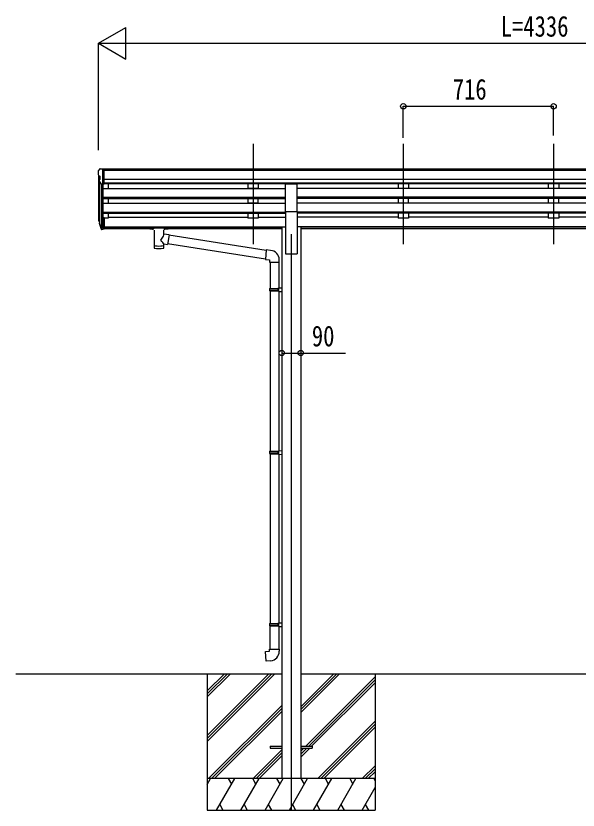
# Model space of a CAD drawing. Units: millimetres, scale not verified. Extents: x -12615 to 12615, y -8910 to 8910.
# Drawn here: x -2627 to 52, y -4865 to -1081 of the extents above; entities that cross this region are included whole.
import ezdxf
from ezdxf.enums import TextEntityAlignment as Align

# ---------------------------------------------------------------- set-up
doc = ezdxf.new("R2010")
doc.units = ezdxf.units.MM
doc.header["$LTSCALE"] = 40
for name, color, linetype in [('0-3_YKK_12', 2, 'Continuous'), ('0-4_YKK_13', 4, 'Continuous'), ('0-5_YKK_A1', 4, 'Continuous'), ('0-6_YKK_D', 6, 'Continuous')]:
    doc.layers.add(name, color=color, linetype=linetype)
doc.styles.add('ＭＳ ゴシック', font='')
doc.styles.get('ＭＳ ゴシック').set_extended_font_data('MS Gothic')

msp = doc.modelspace()

# ---------------------------------------------------------------- linework, layer by layer
at = {"layer": '0-3_YKK_12'}
for p, q in [((-1496.74, -1690.6), (-1496.74, -2168.11)), ((-780.74, -1690.6), (-780.74, -2168.11)), ((-64.74, -1690.6), (-64.74, -2168.11)), ((-1314.74, -2121.43), (-1314.74, -4865))]:
    msp.add_line(p, q, dxfattribs=at)
at = {"layer": '0-4_YKK_13'}
for p, q in [((-2227.83, -1810.57), (-2231.9, -1816.38)), ((-2224.74, -1810), (-2227.07, -1810.14)), ((-2224.74, -1810), (-2206.24, -1810)), ((-2212.74, -1882.98), (-2212.74, -1810)), ((-2206.24, -1810), (-2196.24, -1810.09)), ((-2206.24, -1881.98), (-2206.24, -1810)), ((-2196.24, -1811.6), (-2196.24, -1810.09)), ((-2234.74, -1819.37), (-2234.74, -1820)), ((-2232.21, -1841.18), (-2226.89, -1844.25)), ((-2226.74, -1844.51), (-2226.74, -1860.79)), ((-2220.36, -1881.17), (-2229.37, -1865.58)), ((-2212.74, -1882.98), (-2217.95, -1882.67)), ((-2206.24, -1881.98), (-2212.74, -1881.98)), ((-1342.24, -2012.43), (-1342.24, -1880.63)), ((-1342.24, -1880.63), (-1287.24, -1880.63)), ((-1287.24, -2012.43), (-1287.24, -1880.63)), ((-1342.24, -2012.43), (-1287.24, -2012.43)), ((-2231.65, -2057.91), (-2227.77, -2065.86)), ((-2231.04, -2056.54), (-2227.77, -2063.6)), ((-2229.33, -2069.19), (-2228.99, -2073.59)), ((-2228.99, -2073.59), (-2220.18, -2097.14)), ((-2228.38, -2073.03), (-2220.18, -2089.21)), ((-2219.17, -2088.08), (-2226.93, -2072.67)), ((-2212.74, -2043.72), (-2212.74, -2098.5)), ((-2206.24, -2043.72), (-2212.74, -2043.72)), ((-2206.24, -2043.72), (-2206.24, -2097.76)), ((-2212.74, -2088.75), (-2217.87, -2088.75)), ((-2212.74, -2090.56), (-2217.59, -2090.56)), ((-2212.74, -2098.5), (-2217.59, -2098.5)), ((-2206.24, -2083.86), (-2212.74, -2083.86)), ((-2206.24, -2088.73), (-2212.74, -2088.73)), ((-2206.24, -2097.76), (-2212.74, -2097.76)), ((-1988.74, -2088.6), (-1988.74, -2094.36)), ((-1988.74, -2088.79), (-1988.74, -2090.33)), ((-1986.74, -2087.94), (-1903.74, -2087.94)), ((-1986.74, -2090.11), (-1903.74, -2090.11)), ((-1986.74, -2095.02), (-1972.24, -2095.02)), ((-1972.24, -2100.67), (-1972.24, -2094.12)), ((-1968.14, -2101.59), (-1968.16, -2187.03)), ((-1922.34, -2120.33), (-1922.34, -2101.59)), ((-1918.24, -2100.67), (-1918.24, -2094.12)), ((-1918.24, -2095.02), (-1903.74, -2095.02)), ((-1901.74, -2088.6), (-1901.74, -2094.36)), ((-1897.12, -2124.24), (-1922.34, -2120.32)), ((-1897.12, -2124.24), (-1904.14, -2169.5)), ((-1434.13, -2198.13), (-1897.44, -2126.25)), ((-1922.32, -2187.03), (-1922.35, -2166.36)), ((-1922.34, -2166.67), (-1904.14, -2169.5)), ((-1437.8, -2240.06), (-1903.87, -2167.76)), ((-1413.13, -2198.09), (-1433.97, -2196.26)), ((-1418.05, -2253.83), (-1372.05, -2253.83)), ((-1415.94, -2253.83), (-1415.94, -2379.07)), ((-1373.94, -2253.83), (-1373.94, -2376.51)), ((-1372.05, -2253.83), (-1372.05, -2242.92)), ((-1417.94, -2381.07), (-1416.94, -2379.07)), ((-1417.94, -2381.07), (-1373.94, -2381.07)), ((-1417.94, -2381.07), (-1417.94, -2389.07)), ((-1416.94, -2379.07), (-1373.94, -2379.07)), ((-1378.42, -2381.07), (-1378.85, -2379.07)), ((-1375.94, -2376.57), (-1359.94, -2376.1)), ((-1375.94, -2378.57), (-1375.94, -2376.57)), ((-1375.94, -2378.57), (-1373.94, -2378.57)), ((-1359.94, -2376.1), (-1359.94, -2394.04)), ((-1417.94, -2389.07), (-1373.94, -2389.07)), ((-1417.94, -2389.07), (-1416.94, -2391.07)), ((-1416.94, -2391.07), (-1373.94, -2391.07)), ((-1415.94, -2391.07), (-1415.94, -3154.95)), ((-1375.94, -2393.57), (-1375.94, -2391.57)), ((-1375.94, -2393.57), (-1359.94, -2394.04)), ((-1373.94, -2393.63), (-1373.94, -3152.39)), ((-1417.94, -3156.95), (-1416.94, -3154.95)), ((-1417.94, -3156.95), (-1373.94, -3156.95)), ((-1417.94, -3156.95), (-1417.94, -3164.95)), ((-1417.94, -3164.95), (-1373.94, -3164.95)), ((-1417.94, -3164.95), (-1416.94, -3166.95)), ((-1416.94, -3154.95), (-1373.94, -3154.95)), ((-1416.94, -3166.95), (-1373.94, -3166.95)), ((-1415.94, -3166.95), (-1415.94, -3975.44)), ((-1378.42, -3156.95), (-1378.85, -3154.95)), ((-1375.94, -3152.45), (-1359.94, -3151.97)), ((-1375.94, -3154.45), (-1375.94, -3152.45)), ((-1375.94, -3154.45), (-1373.94, -3154.45)), ((-1375.94, -3169.45), (-1375.94, -3167.45)), ((-1375.94, -3169.45), (-1359.94, -3169.92)), ((-1373.94, -3169.5), (-1373.94, -3972.88)), ((-1359.94, -3151.97), (-1359.94, -3169.92)), ((-1375.94, -3972.94), (-1359.94, -3972.47)), ((-1375.94, -3974.94), (-1375.94, -3972.94)), ((-1359.94, -3972.47), (-1359.94, -3990.41)), ((-1417.94, -3977.44), (-1416.94, -3975.44)), ((-1417.94, -3977.44), (-1373.94, -3977.44)), ((-1417.94, -3977.44), (-1417.94, -3985.44)), ((-1417.94, -3985.44), (-1373.94, -3985.44)), ((-1417.94, -3985.44), (-1416.94, -3987.44)), ((-1416.94, -3975.44), (-1373.94, -3975.44)), ((-1416.94, -3987.44), (-1373.94, -3987.44)), ((-1415.94, -4097.44), (-1415.94, -3987.44)), ((-1378.42, -3977.44), (-1378.85, -3975.44)), ((-1375.94, -3974.94), (-1373.94, -3974.94)), ((-1375.94, -3989.94), (-1375.94, -3987.94)), ((-1375.94, -3989.94), (-1373.97, -3990)), ((-1375.94, -3989.94), (-1359.94, -3990.41)), ((-1373.94, -3990), (-1373.94, -4097.44)), ((-1417.94, -4097.44), (-1371.94, -4097.44)), ((-1417.94, -4107.44), (-1417.94, -4097.44)), ((-1371.94, -4097.44), (-1371.94, -4108.36)), ((-1414.74, -4560.5), (-1414.74, -4569.5)), ((-1414.74, -4560.5), (-1359.94, -4560.5)), ((-1414.74, -4569.5), (-1359.94, -4569.5)), ((-1269.54, -4560.5), (-1214.74, -4560.5)), ((-1269.54, -4569.5), (-1214.74, -4569.5)), ((-1214.74, -4560.5), (-1214.74, -4569.5))]:
    msp.add_line(p, q, dxfattribs=at)
for points in [[(-1988.74, -2088.6), (-1988.7, -2088.41), (-1988.62, -2088.27), (-1988.52, -2088.17), (-1988.42, -2088.11), (-1988.3, -2088.07), (-1988.01, -2088.01), (-1987.52, -2087.96), (-1986.98, -2087.94), (-1986.74, -2087.94)], [(-1988.74, -2094.36), (-1988.7, -2094.55), (-1988.62, -2094.69), (-1988.52, -2094.78), (-1988.42, -2094.84), (-1988.3, -2094.89), (-1988.01, -2094.95), (-1987.52, -2095), (-1986.98, -2095.02), (-1986.74, -2095.02)], [(-1903.74, -2087.94), (-1903.39, -2087.94), (-1902.86, -2087.97), (-1902.41, -2088.02), (-1902.11, -2088.09), (-1901.94, -2088.19), (-1901.82, -2088.33), (-1901.75, -2088.51), (-1901.74, -2088.6)], [(-1903.74, -2095.02), (-1903.39, -2095.02), (-1902.86, -2094.99), (-1902.41, -2094.94), (-1902.11, -2094.86), (-1901.94, -2094.77), (-1901.82, -2094.63), (-1901.75, -2094.45), (-1901.74, -2094.36)], [(-1433.97, -2196.26), (-1437.97, -2242.09), (-1418.05, -2243.83), (-1418.05, -2253.83)], [(-1378.42, -2381.07), (-1378.42, -2389.07), (-1378.85, -2391.07)], [(-1375.94, -2391.57), (-1373.94, -2391.57), (-1373.94, -2378.57)], [(-1378.42, -3156.95), (-1378.42, -3164.95), (-1378.85, -3166.95)], [(-1375.94, -3167.45), (-1373.94, -3167.45), (-1373.94, -3154.45)], [(-1378.42, -3977.44), (-1378.42, -3985.44), (-1378.85, -3987.44)], [(-1375.94, -3987.94), (-1373.94, -3987.94), (-1373.94, -3974.94)], [(-1413.02, -4153.19), (-1433.86, -4155.01), (-1437.86, -4109.19), (-1417.94, -4107.44)]]:
    msp.add_lwpolyline(points, dxfattribs=at)
for centre, radius, start, end in [((-2227.01, -1811.14), 1, 93.5, 145), ((-2231.74, -1819.37), 3, 93, 180), ((-2032.74, -1820), 202, 180, 184.94904), ((-2227.84, -1836.81), 6.18, 185.7035, 224.99897), ((-2227.04, -1844.51), 0.3, 0, 60), ((-2226.77, -1864.08), 3, 94.7167, 210), ((-2227.04, -1860.79), 0.3, 274.7167, 0), ((-2217.77, -1879.67), 3, 210, 266.5), ((-2203.56, -2048.8), 29.53, 186.50806, 197.98144), ((-2202.15, -2047.04), 30.41, 187.1552, 198.19734), ((-1417.05, -2242.92), 45, 0, 85), ((-1416.94, -4108.36), 45, 275, 0)]:
    msp.add_arc(centre, radius, start, end, dxfattribs=at)
for centre, major_axis, ratio, start_param, end_param in [((-2144.09, -2049.23), (-89.06, 1.43), 0.57596, 6.1962358, 6.3678173), ((-2144.88, -2042.55), (87.93, 4.42), 0.541684, 3.0659337, 3.2228513), ((-2228.03, -2069.19), (1.3, 0), 0.90356, 1.3700892, 3.347195), ((-2142.11, -2053), (-89.07, 0), 0.90356, 0.2056023, 0.2515348), ((-2142.82, -2049.13), (-88.05, 0), 0.90356, 0.2662965, 0.3003836), ((-2217.59, -2087.85), (-3, 0), 0.90356, 0.5235988, 1.5707963), ((-2217.59, -2095.79), (3, 0), 0.90356, 3.6651914, 4.712389), ((-2217.87, -2087.4), (-1.5, 0), 0.90356, 0.5235988, 1.5707963), ((-1986.74, -2090.33), (2, 0), 0.109601, 1.5707963, 3.1415927), ((-1945.24, -2094.12), (27, 0), 0.070066, 6.2831853, 9.424778), ((-1934.24, -2098.1), (16, 0), 0.361356, 6.2636979, 6.2831853), ((-1903.74, -2090.33), (2, 0), 0.109601, 0, 1.5707963), ((-1945.24, -2146.87), (-22.81, -26.62), 0.234429, 1.6855472, 3.1268519), ((-1942.69, -2144.23), (20.32, -22.25), 0.045535, 0.0389954, 1.3075346), ((-1945.24, -2187.03), (22.92, 0), 0.101955, 3.1415499, 6.2833984), ((-1945.24, -2174.59), (22.91, 0), 0.122865, 3.1415927, 6.2831853)]:
    msp.add_ellipse(centre, major_axis=major_axis, ratio=ratio, start_param=start_param, end_param=end_param, dxfattribs=at)
at = {"layer": '0-5_YKK_A1'}
for p, q in [((2076.76, -1811.6), (-2206.24, -1811.6)), ((-2232.74, -1840.58), (-2232.74, -2043.36)), ((-2212.74, -1851.1), (-2212.74, -2043.72)), ((2076.76, -1816.82), (-2206.24, -1816.82)), ((-2227.77, -1868.35), (-2227.77, -2070.07)), ((-2218.74, -1882.51), (-2218.75, -2088.5)), ((2076.76, -1860.35), (-2206.24, -1860.35)), ((2076.76, -1878.2), (-2206.24, -1878.2)), ((-1342.24, -1881.45), (-2206.24, -1881.45)), ((-2187.74, -1881.45), (-2187.74, -1903.52)), ((-1521.74, -1881.55), (-1521.74, -1903.42)), ((-1471.74, -1881.55), (-1471.74, -1903.42)), ((1157.76, -1881.45), (-1287.24, -1881.45)), ((-805.74, -1881.55), (-805.74, -1903.42)), ((-755.74, -1881.55), (-755.74, -1903.42)), ((-89.74, -1881.55), (-89.74, -1903.42)), ((-39.74, -1881.55), (-39.74, -1903.42)), ((-2212.74, -1903.52), (-1342.24, -1903.52)), ((-1471.74, -1903.42), (-1521.74, -1903.42)), ((1157.76, -1903.52), (-1287.24, -1903.52)), ((-755.74, -1903.42), (-805.74, -1903.42)), ((-39.74, -1903.42), (-89.74, -1903.42)), ((-2212.74, -1945.39), (-1342.24, -1945.39)), ((-2212.74, -1946.89), (-1342.24, -1946.89)), ((-2212.74, -1951.21), (-1342.24, -1951.21)), ((-2187.74, -1951.21), (-2187.74, -1973.62)), ((-1521.74, -1951.21), (-1521.74, -1973.52)), ((-1471.74, -1973.52), (-1471.74, -1951.21)), ((1157.76, -1945.39), (-1287.24, -1945.39)), ((1157.76, -1946.89), (-1287.24, -1946.89)), ((1157.76, -1951.21), (-1287.24, -1951.21)), ((-805.74, -1951.21), (-805.74, -1973.52)), ((-755.74, -1973.52), (-755.74, -1951.21)), ((-89.74, -1951.21), (-89.74, -1973.52)), ((-39.74, -1973.52), (-39.74, -1951.21)), ((-2212.74, -1973.62), (-1342.24, -1973.62)), ((-1471.74, -1973.52), (-1521.74, -1973.52)), ((1157.76, -1973.62), (-1287.24, -1973.62)), ((-755.74, -1973.52), (-805.74, -1973.52)), ((-39.74, -1973.52), (-89.74, -1973.52)), ((-2212.74, -2015.5), (-1342.24, -2015.5)), ((-2212.74, -2016.99), (-1342.24, -2016.99)), ((-2212.74, -2021.31), (-1342.24, -2021.31)), ((-2187.74, -2021.31), (-2187.74, -2044.36)), ((-2187.74, -2039.41), (-1521.74, -2039.41)), ((-1521.74, -2021.31), (-1521.74, -2044.36)), ((-1471.74, -2021.31), (-1471.74, -2044.36)), ((-1471.74, -2039.41), (-1342.24, -2039.41)), ((-1342.24, -2012.43), (-1342.24, -2215)), ((-1287.24, -2012.43), (-1287.24, -2215)), ((1157.76, -2015.5), (-1287.24, -2015.5)), ((1157.76, -2016.99), (-1287.24, -2016.99)), ((1157.76, -2021.31), (-1287.24, -2021.31)), ((-805.74, -2039.41), (-1287.24, -2039.41)), ((-805.74, -2021.31), (-805.74, -2044.36)), ((-755.74, -2021.31), (-755.74, -2044.36)), ((-89.74, -2039.41), (-755.74, -2039.41)), ((-89.74, -2021.31), (-89.74, -2044.36)), ((-39.74, -2021.31), (-39.74, -2044.36)), ((626.26, -2039.41), (-39.74, -2039.41)), ((-2187.74, -2044.36), (-2206.24, -2044.36)), ((-1471.74, -2044.36), (-1521.74, -2044.36)), ((-755.74, -2044.36), (-805.74, -2044.36)), ((-39.74, -2044.36), (-89.74, -2044.36)), ((-2206.24, -2086.43), (-1359.94, -2086.43)), ((-2206.24, -2087.82), (-1359.94, -2087.82)), ((-1972.24, -2095.51), (-2206.24, -2095.51)), ((-1359.94, -2095.51), (-1918.24, -2095.51)), ((-1359.94, -2086), (-1359.94, -4715)), ((-1359.94, -2086), (-1342.24, -2086)), ((-1269.54, -2086), (-1287.24, -2086)), ((-1269.54, -2086), (-1269.54, -4715)), ((1140.06, -2086.43), (-1269.54, -2086.43)), ((1140.06, -2087.82), (-1269.54, -2087.82)), ((1140.06, -2095.51), (-1269.54, -2095.51)), ((-1342.24, -2215), (-1287.24, -2215)), ((-2626.78, -4215), (-1359.74, -4215)), ((-1714.94, -4215), (-1714.94, -4865)), ((-1714.94, -4509.18), (-1420.76, -4215)), ((-1714.94, -4523.32), (-1406.62, -4215)), ((-1714.94, -4537.46), (-1392.48, -4215)), ((-1714.94, -4325.33), (-1604.61, -4215)), ((-1714.94, -4311.19), (-1618.75, -4215)), ((-1714.94, -4297.05), (-1632.89, -4215)), ((-1269.54, -4215), (1140.26, -4215)), ((-1269.54, -4400.43), (-1084.11, -4215)), ((-1269.54, -4386.29), (-1098.25, -4215)), ((-1269.54, -4372.15), (-1112.39, -4215)), ((-1245.76, -4560.5), (-914.94, -4229.68)), ((-914.94, -4215), (-914.94, -4865)), ((-1231.62, -4560.5), (-914.94, -4243.82)), ((-1217.48, -4560.5), (-914.94, -4257.96)), ((-1708.63, -4715), (-1359.94, -4366.31)), ((-1694.49, -4715), (-1359.94, -4380.45)), ((-1680.35, -4715), (-1359.94, -4394.59)), ((-1188.13, -4715), (-914.94, -4441.81)), ((-1173.99, -4715), (-914.94, -4455.95)), ((-1159.85, -4715), (-914.94, -4470.09)), ((-1496.5, -4715), (-1359.94, -4578.44)), ((-1269.54, -4612.56), (-1226.48, -4569.5)), ((-1269.54, -4584.28), (-1254.76, -4569.5)), ((-1269.54, -4598.42), (-1240.62, -4569.5)), ((-1482.36, -4715), (-1359.94, -4592.58)), ((-1468.21, -4715), (-1359.94, -4606.73)), ((-976, -4715), (-914.94, -4653.94)), ((-961.86, -4715), (-914.94, -4668.08)), ((-947.71, -4715), (-914.94, -4682.23)), ((-914.94, -4715), (-1714.94, -4715)), ((-1714.94, -4742.5), (-1699.06, -4715)), ((-1670.19, -4865), (-1583.59, -4715)), ((-1598.59, -4740.98), (-1613.59, -4715)), ((-1554.72, -4865), (-1468.12, -4715)), ((-1483.12, -4740.98), (-1498.12, -4715)), ((-1439.25, -4865), (-1352.65, -4715)), ((-1367.65, -4740.98), (-1382.65, -4715)), ((-1323.78, -4865), (-1237.18, -4715)), ((-1252.18, -4740.98), (-1267.18, -4715)), ((-1208.31, -4865), (-1121.71, -4715)), ((-1136.71, -4740.98), (-1151.71, -4715)), ((-1092.84, -4865), (-1006.24, -4715)), ((-1036.24, -4715), (-1021.24, -4740.98)), ((-920.77, -4715), (-914.94, -4725.1)), ((-977.37, -4865), (-914.94, -4756.86)), ((-1655.2, -4839.02), (-1640.2, -4865)), ((-1539.73, -4839.02), (-1524.73, -4865)), ((-1424.25, -4839.02), (-1409.25, -4865)), ((-1308.78, -4839.02), (-1293.79, -4865)), ((-1193.31, -4839.02), (-1178.32, -4865)), ((-1077.84, -4839.02), (-1062.85, -4865)), ((-962.38, -4839.02), (-947.38, -4865)), ((-1714.94, -4865), (-914.94, -4865))]:
    msp.add_line(p, q, dxfattribs=at)
at = {"layer": '0-6_YKK_D'}
for p, q in [((-2232.74, -1211.6), (-2102.84, -1136.6)), ((-2102.84, -1286.6), (-2102.84, -1136.6)), ((-2232.74, -1721.18), (-2232.74, -1210.6)), ((-2232.74, -1211.6), (-2102.84, -1286.6)), ((-2232.74, -1211.6), (-1972.93, -1211.6)), ((-2082.74, -1211.6), (1953.26, -1211.6)), ((-780.74, -1661.71), (-780.74, -1510.6)), ((-780.74, -1511.6), (-64.74, -1511.6)), ((-64.74, -1650.57), (-64.74, -1510.6))]:
    msp.add_line(p, q, dxfattribs=at)
msp.add_lwpolyline([(-1359.94, -2687.15), (-1269.54, -2687.15), (-1056.14, -2687.15)], dxfattribs=at)
for centre in [(-780.74, -1511.6), (-64.74, -1511.6), (-1359.94, -2687.15), (-1269.54, -2687.15)]:
    msp.add_circle(centre, 12.75, dxfattribs=at)

# ---------------------------------------------------------------- texts
at = {"layer": '0-6_YKK_D', "style": 'ＭＳ ゴシック', "width": 0.8}
for s, p in [('L=4336', (-316.74, -1209.6)), ('716', (-545.14, -1509.6)), ('90', (-1216.54, -2685.15))]:
    msp.add_text(s, height=98.97, dxfattribs=at).set_placement(p, align=Align.BOTTOM_LEFT)

doc.saveas('drawing.dxf')
